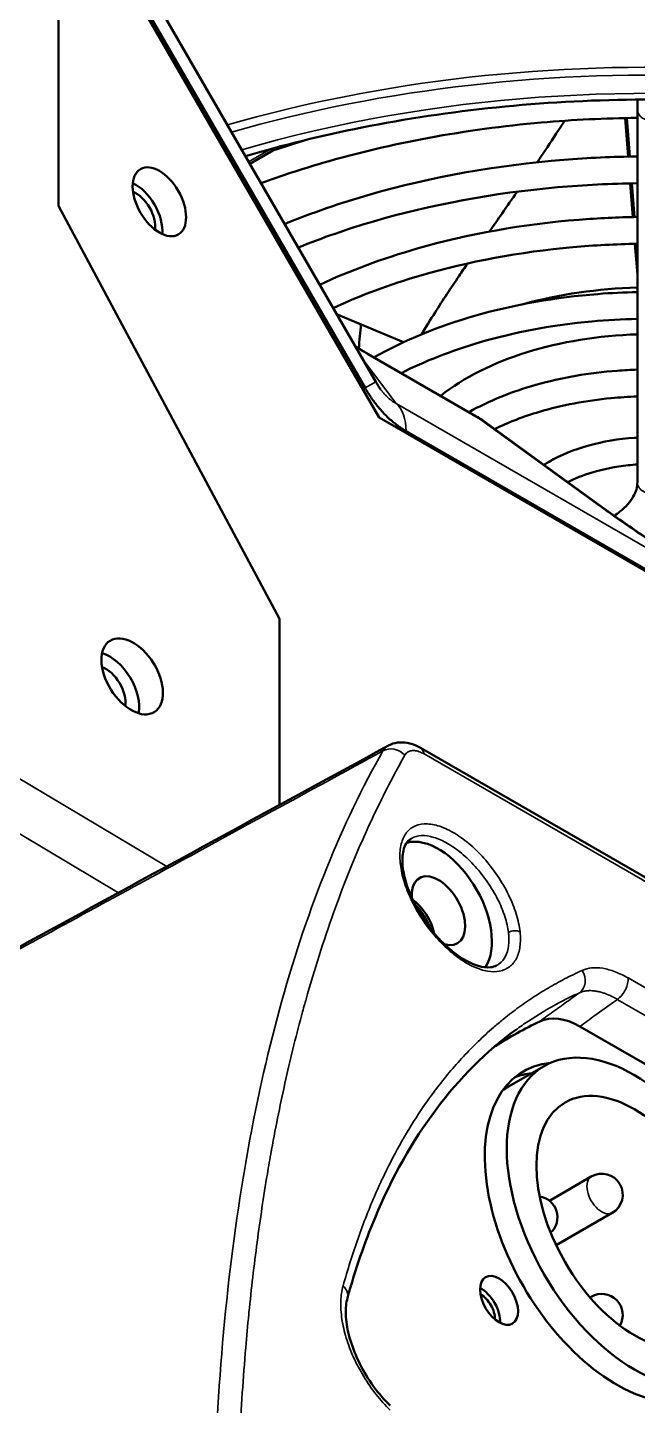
# Model space of a CAD drawing. Header units: millimetres. Extents: x 40 to 2195, y 40 to 1687.
# Drawn here: x 460.2 to 496.5, y 279.9 to 362.1 of the extents above; entities that cross this region are included whole.
import ezdxf

# ---------------------------------------------------------------- set-up
doc = ezdxf.new("R2010")
doc.units = ezdxf.units.MM
doc.header["$LTSCALE"] = 8
doc.layers.add('Visible (ISO)', color=7, linetype='Continuous', lineweight=50)
doc.layers.add('Visible Narrow (ISO)', color=7, linetype='Continuous', lineweight=35)

msp = doc.modelspace()

# ---------------------------------------------------------------- linework, layer by layer
at = {"layer": 'Visible (ISO)'}
for p, q in [((462.017, 469.69), (462.017, 351.447)), ((480.912, 340.958), (462.017, 373.686)), ((462.017, 371.49), (462.017, 351.447)), ((480.276, 340.591), (462.158, 371.973)), ((462.37, 371.286), (481.109, 338.83)), ((496.487, 357.783), (496.487, 357.199)), ((495.753, 356.68), (495.934, 354.384)), ((496.039, 354.386), (495.858, 356.682)), ((496.487, 334.971), (496.487, 357.199)), ((475.193, 354.978), (473.412, 353.95)), ((496.06, 352.786), (496.218, 350.779)), ((496.323, 350.781), (496.165, 352.788)), ((462.017, 351.447), (475.189, 326.84)), ((496.344, 349.181), (496.487, 347.365)), ((496.487, 348.702), (496.449, 349.183)), ((482.567, 343.324), (478.581, 344.996)), ((480.201, 342.774), (486.908, 338.901)), ((481.109, 338.83), (564.547, 290.657)), ((487.263, 338.671), (494.336, 333.522)), ((562.941, 291.699), (482.715, 338.017)), ((475.189, 326.84), (475.189, 315.742)), ((481.671, 319.279), (481.671, 319.279)), ((483.584, 319.132), (602.823, 250.29)), ((478.549, 313.32), (478.549, 313.32)), ((478.592, 313.418), (478.592, 313.418)), ((482.992, 313.716), (482.992, 313.716)), ((493.062, 302.535), (589.363, 246.936)), ((474.631, 301.421), (474.631, 301.421)), ((488.815, 298.946), (490.937, 300.171)), ((491.252, 292.149), (493.742, 293.587)), ((491.654, 289.495), (494.992, 291.422)), ((493.67, 286.381), (493.742, 286.422)), ((471.6, 281.253), (471.6, 281.253))]:
    msp.add_line(p, q, dxfattribs=at)
for centre, radius, start, end in [((484.908, 335.437), 4, 53.94675, 60), ((494.367, 292.504), 1.25, 300, 120), ((490.478, 291.167), 1.25, 312.59169, 81.14623), ((494.367, 285.34), 1.25, 329.3386, 120)]:
    msp.add_arc(centre, radius, start, end, dxfattribs=at)
for centre, major_axis, ratio in [((468.027, 351.69), (-1.125, 1.949), 0.57735), ((466.408, 323.403), (-1.318, 2.126), 0.597134), ((496.312, 290.861), (5.375, -9.31), 0.57735), ((496.312, 290.861), (-4.125, 7.145), 0.57735), ((488.251, 286.207), (0.8, -1.386), 0.57735)]:
    msp.add_ellipse(centre, major_axis=major_axis, ratio=ratio, dxfattribs=at)
for centre, major_axis, ratio, start_param, end_param in [((466.613, 350.874), (1.125, -1.949), 0.57735, 0.679674, 2.461919), ((466.613, 350.874), (-0.825, 1.429), 0.57735, 3.793115, 5.631663), ((497.287, 336.482), (17.5, 0), 0.57735, 1.616527, 2.018399), ((497.287, 334.849), (15.5, 0), 0.57735, 1.622432, 2.510103), ((478.201, 339.31), (2, 3.464), 0.57735, 0, 0.00002), ((464.993, 322.586), (-1.318, 2.126), 0.597134, 3.701571, 5.685776), ((464.845, 322.501), (0.825, -1.429), 0.57735, 0.635271, 2.553958), ((484.644, 309.437), (-2.25, 3.897), 0.57735, 3.426531, 6.134314), ((484.644, 309.437), (-1.125, 1.949), 0.57735, 2.573942, 7.156793), ((482.876, 308.416), (-1.125, 1.949), 0.57735, 4.225495, 5.358793), ((482.876, 308.416), (-1, 1.732), 0.57735, 4.370826, 5.215672), ((482.876, 308.416), (-3.5, 6.062), 0.57735, 1.163111, 1.163129), ((493.073, 298.431), (2.497, -4.353), 0.575629, 2.360902, 3.100924), ((528.948, 232.64), (-40, 69.282), 0.57735, 6.24078, 6.306735), ((495.251, 290.249), (-5.55, 9.613), 0.57735, 6.02229, 9.685673), ((494.19, 289.637), (-5.55, 9.613), 0.57735, 6.031397, 6.187484), ((494.19, 289.637), (-5.375, 9.31), 0.57735, 0, 0.069066), ((487.19, 285.595), (-0.8, 1.386), 0.57735, 3.866295, 5.558483), ((487.19, 285.595), (-0.575, 0.996), 0.57735, 3.874553, 5.550225), ((473.331, 280.358), (1.5, -2.598), 0.57735, 4.478688, 4.47873), ((481.06, 279.229), (0.699, 0.715), 0.336851, 6.283095, 6.283152)]:
    msp.add_ellipse(centre, major_axis=major_axis, ratio=ratio, start_param=start_param, end_param=end_param, dxfattribs=at)
for points, knots in [([(546.626, 337.492), (544.944, 340.425), (542.383, 343.268), (535.814, 348.3), (531.87, 350.506), (522.934, 354.119), (517.946, 355.527), (507.416, 357.388), (501.874, 357.839), (490.815, 357.725), (485.299, 357.159), (477.701, 355.641), (475.383, 355.067), (473.151, 354.401)], [4.246678, 4.246678, 4.246678, 4.246678, 4.572775, 4.572775, 4.886813, 4.886813, 5.200658, 5.200658, 5.51562, 5.51562, 5.830991, 5.830991, 5.974942, 5.974942, 5.974942, 5.974942]), ([(474.077, 352.796), (475.267, 353.233), (476.494, 353.637), (481.828, 355.195), (486.239, 356.012), (492.657, 356.577), (494.571, 356.671), (496.487, 356.691)], [0.2187497, 0.2187497, 0.2187497, 0.2187497, 0.3168384, 0.3168384, 0.634103, 0.634103, 0.7669163, 0.7669163, 0.7669163, 0.7669163]), ([(492.157, 356.519), (492.036, 356.331), (491.915, 356.142), (491.446, 355.419), (491.09, 354.883), (490.661, 354.244), (490.594, 354.144), (490.526, 354.043)], [-1.6490687, -1.6490687, -1.6490687, -1.6490687, -1.577173, -1.577173, -1.3739451, -1.3739451, -1.3360116, -1.3360116, -1.3360116, -1.3360116]), ([(475.483, 350.362), (477.1, 351.028), (478.806, 351.62), (484.203, 353.171), (488.112, 353.869), (493.56, 354.308), (495.023, 354.375), (496.487, 354.393)], [0.1653797, 0.1653797, 0.1653797, 0.1653797, 0.3235875, 0.3235875, 0.6467537, 0.6467537, 0.7640415, 0.7640415, 0.7640415, 0.7640415]), ([(476.291, 348.963), (477.718, 349.544), (479.221, 350.065), (484.213, 351.526), (487.929, 352.216), (493.311, 352.693), (494.898, 352.773), (496.487, 352.793)], [0.1720481, 0.1720481, 0.1720481, 0.1720481, 0.316249, 0.316249, 0.6330088, 0.6330088, 0.7635014, 0.7635014, 0.7635014, 0.7635014]), ([(489.329, 352.292), (489.032, 351.861), (488.733, 351.429), (488.182, 350.636), (487.933, 350.276), (487.683, 349.916)], [-1.1169688, -1.1169688, -1.1169688, -1.1169688, -0.9562517, -0.9562517, -0.823823, -0.823823, -0.823823, -0.823823]), ([(477.571, 346.746), (479.369, 347.588), (481.322, 348.313), (486.412, 349.773), (489.676, 350.354), (494.166, 350.712), (495.325, 350.767), (496.487, 350.784)], [0.1036661, 0.1036661, 0.1036661, 0.1036661, 0.3242966, 0.3242966, 0.6480976, 0.6480976, 0.7597642, 0.7597642, 0.7597642, 0.7597642]), ([(478.374, 345.355), (479.985, 346.102), (481.736, 346.755), (486.422, 348.129), (489.494, 348.701), (493.917, 349.097), (495.201, 349.164), (496.487, 349.184)], [0.1089842, 0.1089842, 0.1089842, 0.1089842, 0.3154666, 0.3154666, 0.6315586, 0.6315586, 0.758982, 0.758982, 0.758982, 0.758982]), ([(486.376, 348.015), (486.208, 347.769), (486.041, 347.522), (485.387, 346.551), (484.909, 345.826), (484.167, 344.661), (483.895, 344.225), (483.631, 343.789)], [-0.5927689, -0.5927689, -0.5927689, -0.5927689, -0.5035175, -0.5035175, -0.2424908, -0.2424908, -0.0866497, -0.0866497, -0.0866497, -0.0866497]), ([(480.807, 342.424), (482.595, 343.434), (484.645, 344.272), (489.151, 345.56), (491.617, 345.996), (494.916, 346.254), (495.701, 346.292), (496.487, 346.307)], [0.0108273, 0.0108273, 0.0108273, 0.0108273, 0.3256911, 0.3256911, 0.6507495, 0.6507495, 0.7512939, 0.7512939, 0.7512939, 0.7512939]), ([(480.032, 344.387), (480.006, 344.148), (479.958, 343.664), (479.918, 343.19), (479.9, 342.95)], [0.46793702, 0.46793702, 0.46793702, 0.46793702, 0.5, 0.53354091, 0.53354091, 0.53354091, 0.53354091]), ([(482.437, 341.483), (483.833, 342.193), (485.393, 342.806), (489.161, 343.916), (491.434, 344.343), (494.668, 344.638), (495.577, 344.688), (496.487, 344.707)], [0.0626616, 0.0626616, 0.0626616, 0.0626616, 0.313886, 0.313886, 0.6286363, 0.6286363, 0.749895, 0.749895, 0.749895, 0.749895]), ([(486.464, 339.157), (487.648, 339.819), (488.997, 340.365), (491.978, 341.211), (493.619, 341.496), (495.691, 341.652), (496.088, 341.673), (496.487, 341.685)], [0.016299, 0.016299, 0.016299, 0.016299, 0.3285538, 0.3285538, 0.6562354, 0.6562354, 0.7336363, 0.7336363, 0.7336363, 0.7336363]), ([(482.715, 338.017), (482.618, 338.073), (482.521, 338.133), (482.409, 338.208), (482.395, 338.217), (482.286, 338.292), (482.192, 338.361), (482.072, 338.454), (482.045, 338.475), (481.93, 338.568), (481.842, 338.643), (481.742, 338.734), (481.729, 338.746), (481.694, 338.778), (481.672, 338.798), (481.564, 338.901), (481.479, 338.986), (481.394, 339.075), (481.394, 339.076), (481.309, 339.165), (481.227, 339.256), (481.096, 339.41), (481.045, 339.471), (480.936, 339.607), (480.877, 339.683), (480.811, 339.773), (480.802, 339.785), (480.647, 339.996), (480.509, 340.203), (480.345, 340.474), (480.31, 340.533), (480.276, 340.591)], [0.0000092, 0.0000092, 0.0000092, 0.0000092, 0.0412849, 0.0412849, 0.0473171, 0.0473171, 0.0876747, 0.0876747, 0.0989412, 0.0989412, 0.1372228, 0.1372228, 0.1429175, 0.1429175, 0.1525118, 0.1525118, 0.1906532, 0.1906532, 0.1909832, 0.1909832, 0.2290525, 0.2290525, 0.2531844, 0.2531844, 0.2822378, 0.2822378, 0.2867614, 0.2867614, 0.3605669, 0.3605669, 0.3806622, 0.3806622, 0.3806622, 0.3806622]), ([(487.984, 338.146), (488.799, 338.541), (489.697, 338.887), (491.989, 339.567), (493.437, 339.844), (495.443, 340.034), (495.964, 340.067), (496.487, 340.084)], [0.0863523, 0.0863523, 0.0863523, 0.0863523, 0.3104539, 0.3104539, 0.6223222, 0.6223222, 0.7303408, 0.7303408, 0.7303408, 0.7303408]), ([(491.23, 336.195), (491.929, 336.599), (492.729, 336.925), (494.45, 337.405), (495.37, 337.559), (496.367, 337.626), (496.427, 337.63), (496.487, 337.633)], [0, 0, 0, 0, 0.3352326, 0.3352326, 0.6692958, 0.6692958, 0.6907306, 0.6907306, 0.6907306, 0.6907306]), ([(492.337, 334.977), (492.774, 335.201), (493.265, 335.398), (494.462, 335.761), (495.189, 335.906), (496.121, 336.004), (496.304, 336.019), (496.487, 336.03)], [0.0587355, 0.0587355, 0.0587355, 0.0587355, 0.3013071, 0.3013071, 0.6056606, 0.6056606, 0.679046, 0.679046, 0.679046, 0.679046]), ([(496.487, 334.971), (496.487, 334.693), (496.414, 334.411), (496.08, 333.818), (495.816, 333.511), (495.344, 333.136), (495.228, 333.052), (495.103, 332.97)], [2.3561945, 2.3561945, 2.3561945, 2.3561945, 2.6703538, 2.6703538, 2.984513, 2.984513, 3.0778314, 3.0778314, 3.0778314, 3.0778314]), ([(494.339, 333.519), (495.058, 332.996), (495.837, 332.449), (496.93, 331.716), (497.257, 331.501), (498.12, 330.946), (498.655, 330.615), (499.167, 330.316), (499.214, 330.289), (499.26, 330.262)], [0, 0, 0, 0, 0.2783423, 0.2783423, 0.3962281, 0.3962281, 0.5974671, 0.5974671, 0.6178682, 0.6178682, 0.6178682, 0.6178682]), ([(481.671, 319.279), (481.837, 319.37), (482.022, 319.429), (482.394, 319.48), (482.586, 319.473), (482.994, 319.401), (483.213, 319.324), (483.477, 319.192), (483.531, 319.163), (483.584, 319.132)], [0, 0, 0, 0, 0.0654695, 0.0654695, 0.1318969, 0.1318969, 0.2114273, 0.2114273, 0.2319103, 0.2319103, 0.2319103, 0.2319103]), ([(482.992, 313.716), (482.887, 313.649), (482.798, 313.559), (482.651, 313.323), (482.593, 313.182), (482.494, 312.761), (482.477, 312.443), (482.512, 312.088)], [0, 0, 0, 0, 0.1099696, 0.1099696, 0.2088839, 0.2088839, 0.3552986, 0.3552986, 0.3552986, 0.3552986]), ([(482.512, 312.088), (482.547, 311.738), (482.633, 311.344), (482.899, 310.536), (483.081, 310.113), (483.524, 309.278), (483.793, 308.857), (484.382, 308.076), (484.709, 307.708), (485.377, 307.075), (485.725, 306.802), (486.388, 306.386), (486.713, 306.236), (487.282, 306.065), (487.535, 306.04), (487.879, 306.077), (487.998, 306.114), (488.1, 306.167)], [0, 0, 0, 0, 0.144496, 0.144496, 0.287979, 0.287979, 0.434667, 0.434667, 0.581831, 0.581831, 0.727657, 0.727657, 0.870518, 0.870518, 1.009287, 1.009287, 1.106111, 1.106111, 1.106111, 1.106111]), ([(489.249, 302.331), (485.742, 299.771), (482.89, 295.974), (480.245, 289.642), (479.696, 288.046), (479.227, 286.357)], [0, 0, 0, 0, 2.61029, 2.61029, 3.415326, 3.415326, 3.415326, 3.415326]), ([(479.225, 286.35), (479.151, 286.085), (479.112, 285.745), (479.14, 284.992), (479.201, 284.576), (479.423, 283.705), (479.586, 283.24), (480.003, 282.316), (480.263, 281.846), (480.849, 280.966), (481.183, 280.545), (481.605, 280.098), (481.682, 280.02), (481.759, 279.944)], [0, 0, 0, 0, 0.1579353, 0.1579353, 0.3090829, 0.3090829, 0.4629909, 0.4629909, 0.6207862, 0.6207862, 0.7805774, 0.7805774, 0.815518, 0.815518, 0.815518, 0.815518])]:
    msp.add_open_spline(points, degree=3, knots=knots, dxfattribs=at)
for points in [[(474.792, 354.746), (475.442, 354.968), (476.101, 355.18), (476.77, 355.382)], [(479.69, 343.075), (479.868, 342.968), (480.039, 342.867), (480.2, 342.774)], [(480.912, 340.958), (481.007, 340.794), (481.114, 340.631), (481.222, 340.487)], [(490.921, 336.007), (491.022, 336.072), (491.125, 336.134), (491.23, 336.195)], [(434.562, 293.569), (450.265, 302.14), (465.968, 310.71), (481.671, 319.279)], [(489.249, 302.331), (489.25, 302.332), (489.251, 302.332), (489.252, 302.333)]]:
    msp.add_open_spline(points, degree=3, dxfattribs=at)
at = {"layer": 'Visible Narrow (ISO)'}
for p, q in [((474.64, 354.828), (473.338, 354.076)), ((480.442, 342.595), (487.15, 338.722)), ((482.129, 339.669), (480.104, 342.358)), ((480.912, 340.958), (480.277, 340.591)), ((480.277, 340.591), (480.138, 340.512)), ((562.354, 293.351), (482.129, 339.669)), ((487.15, 338.722), (494.227, 333.571)), ((482.715, 338.017), (482.617, 337.96)), ((457.096, 318.858), (468.466, 312.073)), ((483.785, 318.776), (603.024, 249.933)), ((455.658, 316.426), (465.585, 310.501)), ((495.935, 305.424), (592.393, 249.733)), ((495.294, 304.148), (591.752, 248.457))]:
    msp.add_line(p, q, dxfattribs=at)
for centre, major_axis, ratio, start_param, end_param in [((497.287, 327.092), (53.8, 0), 0.57735, 5.596044, 8.323851), ((497.287, 327.234), (-56.256, 0), 0.57735, 4.634271, 5.177139), ((497.287, 327.092), (-55.693, 0), 0.57735, 4.634271, 5.177187), ((497.287, 357.199), (-0.8, 0), 0.816497, 0, 3.141593), ((478.201, 339.31), (2, 3.464), 0.57735, 6.153483, 6.283185), ((479.887, 336.384), (2, 3.464), 0.577321, 5.497805, 6.153499), ((484.908, 335.437), (2, 3.464), 0.57735, 6.153483, 6.283185), ((484.908, 335.437), (2.354, 3.234), 0.275869, 0, 0.110091), ((497.287, 334.971), (-0.8, 0), 0.816497, 0, 3.141593), ((491.985, 330.285), (2.354, 3.234), 0.275867, 0.000011, 0.11009), ((481.945, 318.195), (0.87, -0.494), 0.84454, 1.203681, 2.695251), ((483.084, 318.266), (0.5, 0.866), 0.57735, 5.626172, 6.283129), ((482.015, 312.039), (0.498, 0.049), 0.640071, 0.000016, 0.72562), ((489.151, 307.918), (-0.497, -0.053), 0.635598, 3.862564, 5.398851), ((492.497, 305.379), (0.413, -0.911), 0.856149, 0.167343, 1.732839), ((495.232, 304.926), (-0.5, -0.866), 0.57735, 0.872665, 2.469631), ((494.367, 292.504), (-0.625, 1.083), 0.57735, 0, 3.141593), ((478.261, 286.617), (0.964, -0.268), 0.750141, 6.283184, 7.259156), ((494.367, 285.34), (-0.625, 1.083), 0.57735, 0, 0.11358)]:
    msp.add_ellipse(centre, major_axis=major_axis, ratio=ratio, start_param=start_param, end_param=end_param, dxfattribs=at)
for points, knots in [([(479.72, 343.024), (479.812, 342.968), (480.062, 342.817), (480.297, 342.679), (480.442, 342.595)], [0.2176117, 0.2176117, 0.2176117, 0.2176117, 0.5, 1, 1, 1, 1]), ([(482.129, 339.669), (482.092, 339.688), (482.056, 339.708), (482.004, 339.739), (481.989, 339.748), (481.936, 339.782), (481.899, 339.808), (481.842, 339.849), (481.822, 339.865), (481.774, 339.902), (481.746, 339.925), (481.69, 339.973), (481.663, 339.997), (481.632, 340.026), (481.628, 340.03), (481.598, 340.058), (481.572, 340.083), (481.53, 340.126), (481.514, 340.142), (481.472, 340.186), (481.446, 340.214), (481.395, 340.272), (481.37, 340.301), (481.328, 340.352), (481.312, 340.372), (481.271, 340.423), (481.246, 340.455), (481.222, 340.487)], [0, 0, 0, 0, 0.0822826, 0.0822826, 0.1168025, 0.1168025, 0.2032439, 0.2032439, 0.25, 0.25, 0.3178352, 0.3178352, 0.3850464, 0.3850464, 0.3942602, 0.3942602, 0.4598561, 0.4598561, 0.5, 0.5, 0.5650797, 0.5650797, 0.6297969, 0.6297969, 0.6719812, 0.6719812, 0.7342438, 0.7342438, 0.7342438, 0.7342438]), ([(434.195, 293.233), (437.798, 295.199), (441.462, 297.198), (445.169, 299.221), (448.876, 301.244), (452.626, 303.29), (456.476, 305.391), (460.326, 307.492), (464.276, 309.647), (468.411, 311.903), (472.545, 314.159), (476.865, 316.516), (481.34, 318.958)], [0, 0, 0, 0, 0.25, 0.25, 0.25, 0.5, 0.5, 0.5, 0.75, 0.75, 0.75, 1, 1, 1, 1]), ([(472.689, 275.13), (472.72, 276.073), (472.758, 277.007), (472.849, 278.86), (472.902, 279.779), (473.024, 281.599), (473.092, 282.5), (473.225, 284.059), (473.286, 284.721), (473.355, 285.415), (473.359, 285.452), (473.505, 286.905), (473.666, 288.298), (474.03, 291.048), (474.233, 292.405), (474.532, 294.194), (474.611, 294.648), (474.698, 295.132), (474.704, 295.163), (474.97, 296.633), (475.254, 298.04), (475.868, 300.778), (476.198, 302.109), (476.595, 303.569), (476.639, 303.729), (476.708, 303.977), (476.733, 304.066), (477.005, 305.035), (477.264, 305.9), (477.811, 307.621), (478.1, 308.476), (478.7, 310.154), (479.012, 310.975), (479.389, 311.912), (479.442, 312.044), (479.756, 312.81), (480.023, 313.433), (480.572, 314.658), (480.854, 315.26), (481.433, 316.441), (481.729, 317.021), (482.234, 317.965), (482.438, 318.337), (482.646, 318.703)], [0, 0, 0, 0, 0.052726, 0.052726, 0.10553, 0.10553, 0.158349, 0.158349, 0.197754, 0.197754, 0.2, 0.2, 0.284989, 0.284989, 0.370602, 0.370602, 0.4, 0.4, 0.402076, 0.402076, 0.495775, 0.495775, 0.588543, 0.588543, 0.6, 0.6, 0.606394, 0.606394, 0.669797, 0.669797, 0.734899, 0.734899, 0.8, 0.8, 0.810726, 0.810726, 0.862449, 0.862449, 0.914186, 0.914186, 0.965842, 0.965842, 1, 1, 1, 1]), ([(481.34, 318.958), (481.403, 319.061), (481.508, 319.178), (481.636, 319.26), (481.671, 319.279)], [0.0000143, 0.0000143, 0.0000143, 0.0000143, 0.2, 0.2713852, 0.2713852, 0.2713852, 0.2713852]), ([(482.646, 318.703), (482.684, 318.77), (482.731, 318.825), (482.787, 318.868), (482.843, 318.911), (482.909, 318.942), (482.982, 318.96), (483.055, 318.979), (483.135, 318.984), (483.221, 318.975), (483.308, 318.967), (483.399, 318.946), (483.494, 318.912), (483.588, 318.879), (483.685, 318.834), (483.785, 318.776)], [0, 0, 0, 0, 0.2, 0.2, 0.2, 0.4, 0.4, 0.4, 0.6, 0.6, 0.6, 0.8, 0.8, 0.8, 1, 1, 1, 1]), ([(482.366, 312.287), (482.332, 312.627), (482.345, 313.239), (482.605, 313.986), (483.094, 314.467), (483.773, 314.657), (484.598, 314.546), (485.512, 314.143), (486.457, 313.475), (487.368, 312.587), (488.184, 311.535), (488.848, 310.392), (489.315, 309.224), (489.466, 308.512), (489.503, 308.166)], [0, 0, 0, 0, 0.0833333, 0.1666667, 0.25, 0.3333333, 0.4166667, 0.5, 0.5833333, 0.6666667, 0.75, 0.8333333, 0.9166667, 1, 1, 1, 1]), ([(482.992, 313.716), (483.008, 313.725), (483.193, 313.837), (483.615, 313.953), (484.352, 313.849), (485.173, 313.486), (486.024, 312.887), (486.848, 312.091), (487.59, 311.149), (488.198, 310.125), (488.628, 309.085), (488.774, 308.434), (488.81, 308.129)], [0.2424385, 0.2424385, 0.2424385, 0.2424385, 0.25, 0.3333333, 0.4166667, 0.5, 0.5833333, 0.6666667, 0.75, 0.8333333, 0.9166667, 0.999998, 0.999998, 0.999998, 0.999998]), ([(488.81, 308.129), (488.843, 307.85), (488.847, 307.325), (488.661, 306.684), (488.372, 306.333), (488.158, 306.197), (488.1, 306.167)], [0, 0, 0, 0, 0.0769231, 0.1538462, 0.2307692, 0.2577609, 0.2577609, 0.2577609, 0.2577609]), ([(478.967, 287.066), (479.102, 287.554), (479.244, 288.033), (479.54, 288.978), (479.695, 289.445), (480.017, 290.361), (480.184, 290.812), (480.532, 291.698), (480.712, 292.133), (481.002, 292.795), (481.107, 293.028), (481.244, 293.324), (481.274, 293.389), (481.627, 294.139), (481.968, 294.804), (482.685, 296.093), (483.062, 296.716), (483.777, 297.804), (484.109, 298.276), (484.463, 298.747), (484.475, 298.762), (484.747, 299.122), (485.014, 299.458), (485.562, 300.112), (485.842, 300.43), (486.416, 301.047), (486.708, 301.346), (487.306, 301.925), (487.61, 302.204), (488.106, 302.635), (488.293, 302.793), (488.503, 302.964), (488.524, 302.981), (488.836, 303.233), (489.132, 303.46), (489.734, 303.897), (490.041, 304.108), (490.664, 304.514), (490.98, 304.709), (491.622, 305.081), (491.948, 305.259), (492.582, 305.584), (492.889, 305.733), (493.2, 305.875)], [0, 0, 0, 0, 0.052813, 0.052813, 0.1059441, 0.1059441, 0.1591642, 0.1591642, 0.2123786, 0.2123786, 0.2417359, 0.2417359, 0.25, 0.25, 0.3378257, 0.3378257, 0.4260239, 0.4260239, 0.4976633, 0.4976633, 0.5, 0.5, 0.5542866, 0.5542866, 0.6086588, 0.6086588, 0.6630531, 0.6630531, 0.7174521, 0.7174521, 0.75, 0.75, 0.7535652, 0.7535652, 0.8035044, 0.8035044, 0.8536894, 0.8536894, 0.9039205, 0.9039205, 0.9540749, 0.9540749, 1, 1, 1, 1]), ([(489.252, 302.333), (489.498, 302.513), (489.748, 302.687), (490.574, 303.238), (491.163, 303.591), (492.183, 304.137), (492.605, 304.345), (493.035, 304.54)], [0.7997273, 0.7997273, 0.7997273, 0.7997273, 0.8412754, 0.8412754, 0.9354495, 0.9354495, 1, 1, 1, 1]), ([(493.034, 304.54), (492.922, 304.458), (492.529, 304.175), (492.137, 303.892), (491.762, 303.621), (491.37, 303.337), (490.977, 303.054), (490.68, 302.839)], [0.0000179, 0.0000179, 0.0000179, 0.0000179, 0.1434958, 0.5, 0.5, 0.6207953, 1, 1, 1, 1]), ([(493.035, 304.54), (493.101, 304.57), (493.171, 304.595), (493.317, 304.634), (493.394, 304.648), (493.483, 304.658), (493.493, 304.659), (493.596, 304.669), (493.692, 304.67), (493.875, 304.66), (493.961, 304.65), (494.118, 304.623), (494.189, 304.608), (494.332, 304.571), (494.404, 304.55), (494.536, 304.506), (494.595, 304.485), (494.791, 304.408), (494.929, 304.345), (495.143, 304.233), (495.218, 304.192), (495.294, 304.148)], [0.0000285, 0.0000285, 0.0000285, 0.0000285, 0.1171088, 0.1171088, 0.235241, 0.235241, 0.25, 0.25, 0.3860008, 0.3860008, 0.5, 0.5, 0.5894015, 0.5894015, 0.6788166, 0.6788166, 0.75, 0.75, 0.9127478, 0.9127478, 1, 1, 1, 1]), ([(495.294, 304.148), (495.221, 304.095), (494.774, 303.773), (494.328, 303.45), (493.657, 302.965), (493.359, 302.75), (493.062, 302.535)], [0.000021, 0.000021, 0.000021, 0.000021, 0.0976326, 0.6004905, 0.6004905, 1, 1, 1, 1]), ([(481.767, 279.668), (481.473, 279.955), (480.919, 280.573), (480.173, 281.648), (479.568, 282.793), (479.124, 283.966), (478.864, 285.106), (478.8, 286.176), (478.889, 286.784), (478.967, 287.066)], [0, 0, 0, 0, 0.1428571, 0.2857143, 0.4285714, 0.5714286, 0.7142857, 0.8571429, 1, 1, 1, 1])]:
    msp.add_open_spline(points, degree=3, knots=knots, dxfattribs=at)
for points in [[(494.227, 333.571), (494.566, 333.324), (495.267, 332.822), (496.46, 331.998), (497.632, 331.225), (498.64, 330.592), (499.228, 330.242), (499.502, 330.084)], [(471.288, 275.166), (471.405, 278.753), (471.859, 285.705), (473.2, 295.373), (475.209, 304.219), (477.888, 312.161), (480.116, 316.805), (481.34, 318.958)], [(489.503, 308.166), (489.536, 307.851), (489.533, 307.275), (489.317, 306.551), (488.9, 306.048), (488.311, 305.789), (487.582, 305.789), (486.759, 306.047), (485.89, 306.547), (485.024, 307.262), (484.211, 308.15), (483.497, 309.16), (482.926, 310.231), (482.527, 311.31), (482.397, 311.968), (482.366, 312.287)], [(493.2, 305.875), (493.373, 305.954), (493.749, 306.053), (494.418, 306.03), (495.161, 305.822), (495.672, 305.575), (495.935, 305.424)]]:
    msp.add_open_spline(points, degree=3, dxfattribs=at)

doc.saveas('drawing.dxf')
